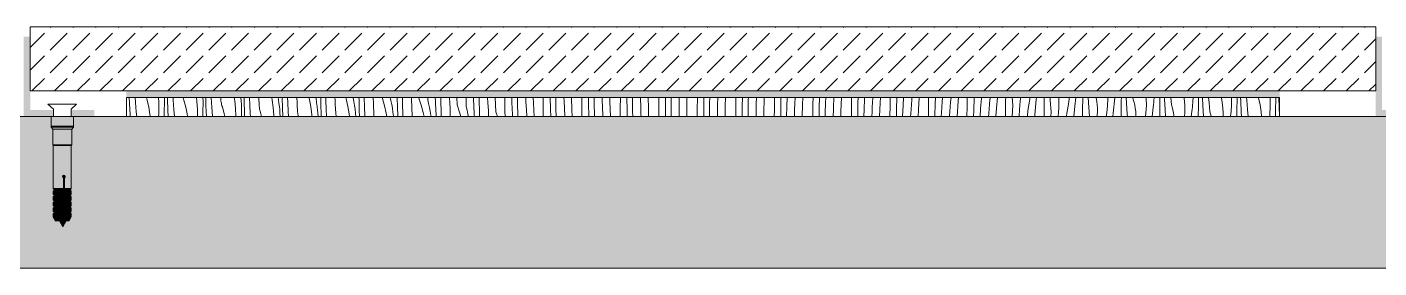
# Model space of a CAD drawing. Header units: millimetres. Extents: x -5804 to 56024, y 506 to 54141.
# Drawn here: x 19772 to 23991, y 4555 to 5309 of the extents above; entities that cross this region are included whole.
import ezdxf

# ---------------------------------------------------------------- set-up
doc = ezdxf.new("R2010")
doc.units = ezdxf.units.MM
for name, color, linetype, lineweight in [('02', 251, 'Continuous', 15), ('2D Drafting - General121', 255, 'Continuous', 0), ('2D Drafting - General2', 251, 'Continuous', 15), ('2D Drafting - General81', 251, 'Continuous', 20)]:
    doc.layers.add(name, color=color, linetype=linetype, lineweight=lineweight)

# ---------------------------------------------------------------- blocks, each defined once
blk = doc.blocks.new('*X68')
at = {"layer": '2D Drafting - General81', "linetype": 'Continuous'}
for p, q in [((-75130, -134870.5), (-75130.8, -134851.3)), ((-75128.2, -134905.3), (-75130, -134870.5)), ((-75111.4, -134867.8), (-75112.6, -134851.3)), ((-75109, -134896.3), (-75111.4, -134867.8)), ((-75074.4, -134860.3), (-75077, -134851.3)), ((-75069.8, -134882), (-75074.4, -134860.3)), ((-75039.1, -134851.3), (-75038.4, -134866.9)), ((-75038.4, -134866.9), (-75038.4, -134890.4)), ((-75021.5, -134891.8), (-75021, -134870.9)), ((-75021, -134870.9), (-75020.6, -134851.3)), ((-75011.3, -134856.8), (-75011.5, -134851.3)), ((-75009.9, -134891.6), (-75011.3, -134856.8)), ((-74993.4, -134860.5), (-74993.9, -134851.3)), ((-74991.3, -134889), (-74993.4, -134860.5)), ((-74962.5, -134852.5), (-74962.8, -134851.3)), ((-74961.5, -134856.4), (-74962.5, -134852.5)), ((-74960.4, -134860.1), (-74961.5, -134856.4)), ((-74954.4, -134881.5), (-74960.4, -134860.1)), ((-74920.6, -134851.3), (-74919.4, -134864.6)), ((-74919.4, -134864.6), (-74918.3, -134888.1)), ((-74900.7, -134855.1), (-74901, -134851.3)), ((-74901, -134892.1), (-74900.5, -134871.2)), ((-74900.5, -134860.5), (-74900.7, -134855.1)), ((-74900.5, -134865.8), (-74900.5, -134860.5)), ((-74900.5, -134871.2), (-74900.5, -134865.8)), ((-74891.3, -134877.9), (-74892.2, -134851.3)), ((-74875, -134853.2), (-74875.1, -134851.3)), ((-74873.3, -134881.7), (-74875, -134853.2)), ((-74845.4, -134854.2), (-74845.5, -134851.3)), ((-74845.1, -134858.2), (-74845.4, -134854.2)), ((-74844.6, -134862.1), (-74845.1, -134858.2)), ((-74844, -134866), (-74844.6, -134862.1)), ((-74843.3, -134869.9), (-74844, -134866)), ((-74842.4, -134873.7), (-74843.3, -134869.9)), ((-74803, -134851.3), (-74801.5, -134862.3)), ((-74801.5, -134862.3), (-74799.4, -134885.7)), ((-74782.7, -134854.8), (-74783.3, -134851.3)), ((-74782, -134860.2), (-74782.7, -134854.8)), ((-74781.4, -134865.5), (-74782, -134860.2)), ((-74781, -134870.9), (-74781.4, -134865.5)), ((-74780.7, -134876.2), (-74781, -134870.9)), ((-74772.4, -134864.2), (-74772.7, -134851.3)), ((-74771.2, -134899.1), (-74772.4, -134864.2)), ((-74754.9, -134874.3), (-74756, -134851.3)), ((-74726.4, -134858.2), (-74726.9, -134851.3)), ((-74725.5, -134871.4), (-74726.4, -134858.2)), ((-74725.3, -134875.4), (-74725.5, -134871.4)), ((-74686.2, -134851.3), (-74684.6, -134860.2)), ((-74684.6, -134860.2), (-74681.4, -134883.5)), ((-74665.7, -134851.3), (-74664.8, -134858.5)), ((-74664.8, -134858.5), (-74663.5, -134870.7)), ((-74662.7, -134876), (-74663.5, -134870.7)), ((-74652.3, -134885.4), (-74653.2, -134851.3)), ((-74636.2, -134866.9), (-74636.8, -134851.3)), ((-74634.8, -134895.5), (-74636.2, -134866.9)), ((-74607.9, -134852.7), (-74608, -134851.3)), ((-74607.2, -134866), (-74607.9, -134852.7)), ((-74606.4, -134879.3), (-74607.2, -134866)), ((-74570.3, -134851.3), (-74568.7, -134858.2)), ((-74568.7, -134858.2), (-74564.5, -134881.3)), ((-74548.6, -134851.3), (-74548, -134855.3)), ((-74548, -134855.3), (-74546.3, -134867.5)), ((-74546.3, -134867.5), (-74544.7, -134879.7)), ((-74533.1, -134871.7), (-74533.4, -134851.3)), ((-74532.2, -134906.6), (-74533.1, -134871.7)), ((-74517.2, -134859.6), (-74517.4, -134851.3)), ((-74516.1, -134888.1), (-74517.2, -134859.6)), ((-74488.5, -134860.6), (-74488.9, -134851.3)), ((-74487.9, -134873.9), (-74488.5, -134860.6)), ((-74455.3, -134851.3), (-74453.9, -134856.4)), ((-74453.9, -134856.4), (-74448.6, -134879.4)), ((-74432.2, -134851.3), (-74432, -134852.3)), ((-74432, -134852.3), (-74429.8, -134864.4)), ((-74429.8, -134864.4), (-74427.9, -134876.5)), ((-74413.9, -134853.2), (-74414, -134851.3)), ((-74413.6, -134857.9), (-74413.9, -134853.2)), ((-74413, -134892.8), (-74413.6, -134857.9)), ((-74397.8, -134852.2), (-74397.8, -134851.3)), ((-74397.1, -134880.7), (-74397.8, -134852.2)), ((-74369.4, -134855.2), (-74369.6, -134851.3)), ((-74369, -134868.5), (-74369.4, -134855.2)), ((-74368.4, -134881.8), (-74369, -134868.5)), ((-74341.2, -134851.3), (-74340, -134854.9)), ((-74340, -134854.9), (-74333.8, -134877.6)), ((-74316.3, -134851.3), (-74314.2, -134861.4)), ((-74314.2, -134861.4), (-74311.9, -134873.5)), ((-74311.9, -134873.5), (-74309.8, -134885.6)), ((-74294.7, -134855.7), (-74294.9, -134851.3)), ((-74294.5, -134860.4), (-74294.7, -134855.7)), ((-74294.3, -134865.1), (-74294.5, -134860.4)), ((-74294, -134869.7), (-74294.3, -134865.1)), ((-74293.8, -134874.4), (-74294, -134869.7)), ((-74277.7, -134873.3), (-74278, -134851.3)), ((-74277, -134901.9), (-74277.7, -134873.3)), ((-74249.7, -134863), (-74250, -134851.3)), ((-74249.4, -134876.3), (-74249.7, -134863)), ((-74227.2, -134853.7), (-74227.3, -134851.3)), ((-74227.2, -134853.7), (-74220, -134876.1)), ((-74199.4, -134858.6), (-74199.3, -134851.3)), ((-74199.4, -134858.6), (-74196.7, -134870.6)), ((-74196.7, -134870.6), (-74194.2, -134882.6)), ((-74175.2, -134862.9), (-74175.7, -134851.3)), ((-74175, -134867.6), (-74175.2, -134862.9)), ((-74174.8, -134872.2), (-74175, -134867.6)), ((-74174.6, -134876.9), (-74174.8, -134872.2)), ((-74158.5, -134854.8), (-74158.6, -134851.3)), ((-74158.2, -134860.4), (-74158.5, -134854.8)), ((-74158, -134865.9), (-74158.2, -134860.4)), ((-74157.6, -134894.5), (-74158, -134865.9)), ((-74129.9, -134870.9), (-74131.4, -134851.3)), ((-74129.7, -134884.2), (-74129.9, -134870.9)), ((-74107.1, -134874.9), (-74108.4, -134851.3)), ((-74079.3, -134879.8), (-74079.1, -134851.3)), ((-74055.2, -134884), (-74056.3, -134851.3)), ((-74039.2, -134853.8), (-74039.3, -134851.3)), ((-74039, -134859.4), (-74039.2, -134853.8)), ((-74038.8, -134864.9), (-74039, -134859.4)), ((-74038.6, -134870.4), (-74038.8, -134864.9)), ((-74038.4, -134876), (-74038.6, -134870.4)), ((-74011.7, -134868), (-74012.7, -134851.3)), ((-74009.9, -134892), (-74011.7, -134868)), ((-73987, -134896.1), (-73989.4, -134851.3)), ((-73959.2, -134901), (-73959, -134861.6)), ((-73959, -134861.6), (-73958.9, -134851.3)), ((-73936.5, -134867.1), (-73936.9, -134851.3)), ((-73935.1, -134905.2), (-73936.5, -134867.1)), ((-73919.5, -134863.9), (-73919.7, -134851.3)), ((-73919.3, -134869.4), (-73919.5, -134863.9)), ((-73919.1, -134875), (-73919.3, -134869.4)), ((-73893.1, -134865), (-73893.7, -134851.3)), ((-73891.6, -134889.1), (-73893.1, -134865)), ((-73869.5, -134869.5), (-73870.1, -134851.3)), ((-73867.3, -134911.3), (-73869.5, -134869.5)), ((-73838.9, -134882.8), (-73838.7, -134851.3)), ((-73816.4, -134888.3), (-73817.4, -134851.3)), ((-73800.1, -134852), (-73800.1, -134851.3)), ((-73799.4, -134885), (-73800.1, -134852)), ((-73774.1, -134862.1), (-73774.4, -134851.3)), ((-73773, -134886.2), (-73774.1, -134862.1)), ((-73749.5, -134890.7), (-73750.6, -134851.3)), ((-73718.8, -134904), (-73718.6, -134864.6)), ((-73718.6, -134864.6), (-73718.5, -134851.3)), ((-73697.3, -134871.3), (-73697.6, -134851.3)), ((-73696.3, -134909.4), (-73697.3, -134871.3)), ((-73680, -134873.2), (-73680.2, -134851.3)), ((-73679.3, -134906.2), (-73680, -134873.2)), ((-73654.7, -134859.1), (-73654.9, -134851.3)), ((-73654, -134883.2), (-73654.7, -134859.1)), ((-73630.8, -134864), (-73630.9, -134851.3)), ((-73629.4, -134911.3), (-73630.8, -134864)), ((-73598.5, -134885.8), (-73598.3, -134851.3)), ((-73577.8, -134854.3), (-73577.8, -134851.3)), ((-73577.3, -134892.5), (-73577.8, -134854.3)), ((-73560.2, -134861.3), (-73560.1, -134851.3)), ((-73559.9, -134894.3), (-73560.2, -134861.3)), ((-73535, -134856.1), (-73535, -134851.3)), ((-73534.7, -134880.3), (-73535, -134856.1)), ((-73510.7, -134885.2), (-73511, -134851.3)), ((-73478.4, -134907), (-73478.2, -134867.6)), ((-73478.2, -134867.6), (-73478, -134851.3)), ((-73457.8, -134875.5), (-73457.9, -134851.3)), ((-73440.1, -134882.5), (-73439.9, -134851.3)), ((-73415, -134853.1), (-73414.9, -134851.3)), ((-73415, -134877.3), (-73415, -134853.1)), ((-73391, -134858.6), (-73390.8, -134851.3)), ((-73390.7, -134906.4), (-73391, -134858.6)), ((-73358.1, -134888.8), (-73357.8, -134851.3)), ((-73337.9, -134858.5), (-73337.8, -134851.3)), ((-73337.7, -134896.6), (-73337.9, -134858.5)), ((-73320, -134903.6), (-73319.8, -134870.6)), ((-73319.8, -134870.6), (-73319.4, -134851.3)), ((-73294.9, -134874.3), (-73294.5, -134851.3)), ((-73270.9, -134879.7), (-73270.4, -134851.3)), ((-73238, -134910), (-73237.7, -134870.6)), ((-73237.7, -134870.6), (-73237.6, -134851.3)), ((-73217.8, -134879.7), (-73217.6, -134851.3)), ((-73199.8, -134891.8), (-73199.1, -134858.7)), ((-73199.1, -134858.7), (-73198.8, -134851.3)), ((-73174.8, -134895.5), (-73174.5, -134871.3)), ((-73174.5, -134871.3), (-73173.8, -134851.3)), ((-73150.8, -134900.9), (-73150, -134853.1)), ((-73150, -134853.1), (-73149.9, -134851.3)), ((-73117.7, -134891.8), (-73117.3, -134852.4)), ((-73117.3, -134852.4), (-73117.3, -134851.3)), ((-73097.7, -134900.8), (-73097.5, -134862.7)), ((-73097.5, -134862.7), (-73097.3, -134851.3)), ((-73079, -134879.9), (-73078.1, -134851.3)), ((-73054.4, -134892.5), (-73053.7, -134868.4)), ((-73053.7, -134868.4), (-73053, -134853.9)), ((-73053, -134853.9), (-73052.9, -134851.3)), ((-73029.9, -134874.3), (-73029, -134851.3)), ((-72997.6, -134911.3), (-72997.3, -134873.6)), ((-72997.3, -134873.6), (-72997.1, -134851.3)), ((-72977.4, -134883.8), (-72976.9, -134851.3)), ((-72959, -134901.1), (-72957.8, -134868)), ((-72957.8, -134868), (-72957.1, -134851.3)), ((-72933, -134875.1), (-72932.2, -134860.6)), ((-72932.2, -134860.6), (-72931.7, -134851.3)), ((-72909.9, -134895.4), (-72908.1, -134851.3)), ((-72877.2, -134894.8), (-72876.9, -134855.4)), ((-72876.9, -134855.4), (-72876.9, -134851.3)), ((-72857.4, -134905), (-72856.7, -134866.9)), ((-72856.7, -134866.9), (-72856.3, -134851.3)), ((-72837.8, -134889.2), (-72836.2, -134856.2)), ((-72836.2, -134856.2), (-72835.9, -134851.3)), ((-72812.2, -134881.7), (-72811.3, -134867.3)), ((-72811.3, -134867.3), (-72810.3, -134852.8)), ((-72810.3, -134852.8), (-72810.2, -134851.3)), ((-72789.6, -134911.3), (-72787.8, -134868.8)), ((-72787.8, -134868.8), (-72786.7, -134851.3)), ((-72756.8, -134876.6), (-72756.6, -134851.3)), ((-72736.7, -134888), (-72735.7, -134851.3)), ((-72716.1, -134877.4), (-72714.6, -134851.3)), ((-72690.2, -134874), (-72689.1, -134859.5)), ((-72689.1, -134859.5), (-72688.4, -134851.3)), ((-72667.8, -134890), (-72665.3, -134851.3)), ((-72636.8, -134897.8), (-72636.4, -134858.4)), ((-72636.4, -134858.4), (-72636.3, -134851.3)), ((-72616.6, -134909.2), (-72615.5, -134871.1)), ((-72615.5, -134871.1), (-72614.8, -134851.3)), ((-72596.1, -134898.5), (-72594.1, -134865.6)), ((-72594.1, -134865.6), (-72593, -134851.3)), ((-72569, -134880.7), (-72567.7, -134866.2)), ((-72567.7, -134866.2), (-72566.4, -134851.8)), ((-72566.4, -134851.8), (-72566.3, -134851.3)), ((-72547.7, -134911.2), (-72544.6, -134863.4)), ((-72544.6, -134863.4), (-72543.5, -134851.3)), ((-72516.3, -134879.6), (-72516.1, -134851.3)), ((-72495.5, -134892.2), (-72494, -134854.1)), ((-72494, -134854.1), (-72494.2, -134851.3)), ((-72474, -134886.7), (-72471.5, -134853.8)), ((-72471.5, -134853.8), (-72471.3, -134851.3)), ((-72447.7, -134887.4), (-72446.3, -134872.9)), ((-72446.3, -134872.9), (-72444.8, -134858.5)), ((-72444.8, -134858.5), (-72443.5, -134851.3)), ((-72424.6, -134884.6), (-72421.6, -134851.3)), ((-72396.3, -134900.8), (-72395.9, -134861.4)), ((-72395.9, -134861.4), (-72395.8, -134851.3)), ((-72374, -134875.3), (-72375.8, -134851.3)), ((-72351.5, -134875), (-72350.3, -134864.3)), ((-72350.3, -134864.3), (-72349.7, -134853.6)), ((-72349.7, -134853.6), (-72349.7, -134851.3)), ((-72324.7, -134879.7), (-72320.7, -134857.9)), ((-72320.7, -134857.9), (-72320, -134851.3)), ((-72304.5, -134905.8), (-72300.3, -134858.2)), ((-72300.3, -134858.2), (-72299.5, -134851.3)), ((-72275.9, -134882.6), (-72275.6, -134861.7)), ((-72275.6, -134861.7), (-72275.5, -134851.3)), ((-72256.5, -134861.6), (-72257.2, -134851.3)), ((-72253.9, -134896.4), (-72256.5, -134861.6)), ((-72230.3, -134853.3), (-72230.5, -134851.3)), ((-72229.7, -134864), (-72230.3, -134853.3)), ((-72229.6, -134874.8), (-72229.7, -134864)), ((-72200.7, -134879), (-72198.1, -134857)), ((-72198.1, -134857), (-72197.8, -134851.3)), ((-72180.2, -134879.3), (-72177.1, -134851.3)), ((-72155.6, -134882.9), (-72155.3, -134862)), ((-72155.3, -134862), (-72155.2, -134851.3)), ((-72136.4, -134882.8), (-72138.5, -134851.3)), ((-72113.3, -134853.3), (-72113.8, -134851.3)), ((-72111.5, -134863.8), (-72113.3, -134853.3)), ((-72110.2, -134874.5), (-72111.5, -134863.8)), ((-72078.1, -134878.2), (-72077, -134856)), ((-72077, -134856), (-72077, -134851.3)), ((-72060.1, -134900.5), (-72054.8, -134853)), ((-72054.8, -134853), (-72054.6, -134851.3)), ((-72035.3, -134883.2), (-72035, -134862.3)), ((-72035, -134862.3), (-72034.8, -134851.3)), ((-72018.7, -134869.1), (-72019.7, -134851.3)), ((-72016.4, -134904), (-72018.7, -134869.1)), ((-71998.8, -134853.7), (-71999, -134851.3)), ((-71995.7, -134864), (-71998.8, -134853.7)), ((-71993.3, -134874.4), (-71995.7, -134864)), ((-71957.2, -134855), (-71957.5, -134851.3)), ((-71956.9, -134877.2), (-71957.2, -134855)), ((-71934.7, -134874.1), (-71933.9, -134867.3)), ((-71933.9, -134867.3), (-71933.2, -134860.5)), ((-71933.2, -134860.5), (-71932.6, -134853.6)), ((-71932.6, -134853.6), (-71932.4, -134851.3)), ((-71914.9, -134883.4), (-71914.6, -134862.5)), ((-71914.6, -134862.5), (-71914.4, -134851.3)), ((-71900.6, -134855.5), (-71900.8, -134851.3)), ((-71898.6, -134890.3), (-71900.6, -134855.5)), ((-71878.7, -134874.9), (-71880.9, -134851.3)), ((-71838.9, -134854.1), (-71839.4, -134851.3)), ((-71837.2, -134876.2), (-71838.9, -134854.1)), ((-71812.5, -134874.8), (-71812, -134868)), ((-71812, -134868), (-71811.5, -134861.1)), ((-71811.5, -134861.1), (-71811.2, -134854.2)), ((-71811.2, -134854.2), (-71811.1, -134851.3)), ((-71794.6, -134883.7), (-71794.2, -134862.8)), ((-71794.2, -134862.8), (-71794, -134851.3)), ((-71780.6, -134876.6), (-71781.8, -134851.3)), ((-71761.3, -134867.6), (-71762.7, -134851.3)), ((-71758.6, -134896.1), (-71761.3, -134867.6)), ((-71722.1, -134853.3), (-71722.5, -134851.3)), ((-71718.9, -134875.2), (-71722.1, -134853.3)), ((-71691.1, -134875.4), (-71690.8, -134868.6)), ((-71690.8, -134868.6), (-71690.7, -134861.7)), ((-71690.7, -134851.3), (-71690.7, -134861.7)), ((-71674.1, -134884), (-71673.8, -134863.1)), ((-71673.8, -134863.1), (-71673.5, -134851.3)), ((-71662.2, -134862.9), (-71662.7, -134851.3)), ((-71660.5, -134897.8), (-71662.2, -134862.9)), ((-71643.6, -134860.3), (-71644.3, -134851.3)), ((-71641.3, -134888.8), (-71643.6, -134860.3)), ((-71606.7, -134852.8), (-71607.1, -134851.3)), ((-71602, -134874.5), (-71606.7, -134852.8)), ((-71571, -134851.3), (-71570.7, -134859.3)), ((-71570.7, -134859.3), (-71570.6, -134882.9)), ((-71553.7, -134884.3), (-71553.3, -134863.4)), ((-71553.3, -134863.4), (-71553, -134851.3)), ((-71542.1, -134884.1), (-71543.5, -134851.3)), ((-75127.9, -134911.3), (-75128.2, -134905.3)), ((-75107.6, -134911.3), (-75109, -134896.3)), ((-75066.6, -134904), (-75069.8, -134882)), ((-75066, -134911.3), (-75066.6, -134904)), ((-75039.2, -134911), (-75038.8, -134904.1)), ((-75039.2, -134911.3), (-75039.2, -134911)), ((-75038.8, -134904.1), (-75038.5, -134897.3)), ((-75038.5, -134897.3), (-75038.4, -134890.4)), ((-75021.8, -134911.3), (-75021.5, -134891.8)), ((-75008.9, -134911.3), (-75009.9, -134891.6)), ((-74989.5, -134911.3), (-74991.3, -134889)), ((-74949.7, -134903.2), (-74954.4, -134881.5)), ((-74948.5, -134911.3), (-74949.7, -134903.2)), ((-74918.3, -134888.1), (-74918.3, -134911.3)), ((-74901.3, -134911.3), (-74901, -134892.1)), ((-74889.9, -134911.3), (-74891.3, -134877.9)), ((-74871.3, -134910.2), (-74873.3, -134881.7)), ((-74871.2, -134911.3), (-74871.3, -134910.2)), ((-74841.5, -134877.5), (-74842.4, -134873.7)), ((-74840.3, -134881.3), (-74841.5, -134877.5)), ((-74834.3, -134902.7), (-74840.3, -134881.3)), ((-74832.4, -134911.3), (-74834.3, -134902.7)), ((-74799.4, -134885.7), (-74798.3, -134909.2)), ((-74798.3, -134909.2), (-74798.3, -134911.3)), ((-74780.9, -134911.3), (-74780.5, -134892.4)), ((-74780.5, -134881.6), (-74780.7, -134876.2)), ((-74780.4, -134887), (-74780.5, -134881.6)), ((-74780.5, -134892.4), (-74780.4, -134887)), ((-74770.7, -134911.3), (-74771.2, -134899.1)), ((-74753.2, -134902.9), (-74754.9, -134874.3)), ((-74752.6, -134911.3), (-74753.2, -134902.9)), ((-74725, -134879.3), (-74725.3, -134875.4)), ((-74724.6, -134883.2), (-74725, -134879.3)), ((-74724, -134887.2), (-74724.6, -134883.2)), ((-74723.2, -134891), (-74724, -134887.2)), ((-74722.4, -134894.9), (-74723.2, -134891)), ((-74721.4, -134898.7), (-74722.4, -134894.9)), ((-74720.3, -134902.5), (-74721.4, -134898.7)), ((-74717.8, -134911.3), (-74720.3, -134902.5)), ((-74681.4, -134883.5), (-74679.3, -134906.9)), ((-74679.3, -134906.9), (-74679.1, -134911.3)), ((-74662, -134881.3), (-74662.7, -134876)), ((-74661.4, -134886.7), (-74662, -134881.3)), ((-74660.9, -134892), (-74661.4, -134886.7)), ((-74660.6, -134897.4), (-74660.9, -134892)), ((-74660.4, -134902.8), (-74660.6, -134897.4)), ((-74660.3, -134908.2), (-74660.4, -134902.8)), ((-74660.4, -134911.3), (-74660.3, -134908.2)), ((-74651.4, -134911.3), (-74652.3, -134885.4)), ((-74633.9, -134911.3), (-74634.8, -134895.5)), ((-74605.4, -134892.6), (-74606.4, -134879.3)), ((-74605.3, -134896.6), (-74605.4, -134892.6)), ((-74604.9, -134900.5), (-74605.3, -134896.6)), ((-74604.5, -134904.4), (-74604.9, -134900.5)), ((-74603.9, -134908.3), (-74604.5, -134904.4)), ((-74603.3, -134911.3), (-74603.9, -134908.3)), ((-74564.5, -134881.3), (-74561.4, -134904.6)), ((-74561.4, -134904.6), (-74560.7, -134911.3)), ((-74544.7, -134879.7), (-74543.4, -134891.9)), ((-74542.6, -134897.2), (-74543.4, -134891.9)), ((-74541.9, -134902.5), (-74542.6, -134897.2)), ((-74541.3, -134907.9), (-74541.9, -134902.5)), ((-74541, -134911.3), (-74541.3, -134907.9)), ((-74532.1, -134911.3), (-74532.2, -134906.6)), ((-74515, -134911.3), (-74516.1, -134888.1)), ((-74487.1, -134887.2), (-74487.9, -134873.9)), ((-74486.3, -134900.5), (-74487.1, -134887.2)), ((-74485.5, -134911.3), (-74486.3, -134900.5)), ((-74448.6, -134879.4), (-74444.5, -134902.5)), ((-74444.5, -134902.5), (-74443.3, -134911.3)), ((-74427.9, -134876.5), (-74426.2, -134888.7)), ((-74426.2, -134888.7), (-74424.7, -134900.8)), ((-74424.7, -134900.8), (-74423.5, -134911.3)), ((-74412.6, -134911.3), (-74413, -134892.8)), ((-74396.1, -134909.3), (-74397.1, -134880.7)), ((-74396, -134911.3), (-74396.1, -134909.3)), ((-74367.8, -134895.1), (-74368.4, -134881.8)), ((-74367.1, -134908.4), (-74367.8, -134895.1)), ((-74366.9, -134911.3), (-74367.1, -134908.4)), ((-74333.8, -134877.6), (-74328.6, -134900.5)), ((-74328.6, -134900.5), (-74326.6, -134911.3)), ((-74309.8, -134885.6), (-74307.9, -134897.7)), ((-74307.9, -134897.7), (-74306.1, -134909.8)), ((-74306.1, -134909.8), (-74305.9, -134911.3)), ((-74293.6, -134879.1), (-74293.8, -134874.4)), ((-74293, -134911.3), (-74293.6, -134879.1)), ((-74276.7, -134911.3), (-74277, -134901.9)), ((-74248.9, -134889.6), (-74249.4, -134876.3)), ((-74248.4, -134902.9), (-74248.9, -134889.6)), ((-74248, -134911.3), (-74248.4, -134902.9)), ((-74220, -134876.1), (-74213.7, -134898.8)), ((-74213.7, -134898.8), (-74210.9, -134911.3)), ((-74194.2, -134882.6), (-74191.8, -134894.6)), ((-74191.8, -134894.6), (-74189.7, -134906.7)), ((-74189.7, -134906.7), (-74189, -134911.3)), ((-74174.4, -134881.6), (-74174.6, -134876.9)), ((-74174.2, -134886.2), (-74174.4, -134881.6)), ((-74174, -134890.9), (-74174.2, -134886.2)), ((-74173.7, -134895.6), (-74174, -134890.9)), ((-74173.5, -134900.3), (-74173.7, -134895.6)), ((-74173.3, -134911.3), (-74173.5, -134900.3)), ((-74157.2, -134911.3), (-74157.6, -134894.5)), ((-74129.3, -134897.5), (-74129.7, -134884.2)), ((-74128.9, -134910.8), (-74129.3, -134897.5)), ((-74128.8, -134911.3), (-74128.9, -134910.8)), ((-74107.1, -134874.9), (-74099.9, -134897.3)), ((-74099.9, -134897.3), (-74096, -134911.3)), ((-74079.3, -134879.8), (-74076.6, -134891.8)), ((-74076.6, -134891.8), (-74074.1, -134903.8)), ((-74074.1, -134903.8), (-74072.6, -134911.3)), ((-74055, -134888.7), (-74055.2, -134884)), ((-74054.8, -134893.4), (-74055, -134888.7)), ((-74054.6, -134898.1), (-74054.8, -134893.4)), ((-74054.3, -134902.7), (-74054.6, -134898.1)), ((-74054.1, -134907.4), (-74054.3, -134902.7)), ((-74053.9, -134911.3), (-74054.1, -134907.4)), ((-74038.2, -134881.5), (-74038.4, -134876)), ((-74037.9, -134887.1), (-74038.2, -134881.5)), ((-74037.6, -134911.3), (-74037.9, -134887.1)), ((-74009.6, -134905.4), (-74009.9, -134892)), ((-74009.4, -134911.3), (-74009.6, -134905.4)), ((-73987, -134896.1), (-73982.1, -134911.3)), ((-73959.2, -134901), (-73956.9, -134911.3)), ((-73934.9, -134909.9), (-73935.1, -134905.2)), ((-73934.8, -134911.3), (-73934.9, -134909.9)), ((-73919, -134880.5), (-73919.1, -134875)), ((-73918.8, -134886.1), (-73919, -134880.5)), ((-73918.5, -134891.6), (-73918.8, -134886.1)), ((-73918.3, -134897.2), (-73918.5, -134891.6)), ((-73918.1, -134902.7), (-73918.3, -134897.2)), ((-73917.8, -134908.3), (-73918.1, -134902.7)), ((-73917.8, -134911.3), (-73917.8, -134908.3)), ((-73889.9, -134911.3), (-73891.6, -134889.1)), ((-73839.1, -134911.3), (-73838.9, -134882.8)), ((-73815.6, -134911.3), (-73816.4, -134888.3)), ((-73799.2, -134890.6), (-73799.4, -134885)), ((-73799.1, -134896.1), (-73799.2, -134890.6)), ((-73798.9, -134901.7), (-73799.1, -134896.1)), ((-73798.7, -134907.2), (-73798.9, -134901.7)), ((-73798.5, -134911.3), (-73798.7, -134907.2)), ((-73771.5, -134910.3), (-73773, -134886.2)), ((-73771.5, -134911.3), (-73771.5, -134910.3)), ((-73748.4, -134911.3), (-73749.5, -134890.7)), ((-73718.9, -134911.3), (-73718.8, -134904)), ((-73696.3, -134911.3), (-73696.3, -134909.4)), ((-73679.2, -134911.3), (-73679.3, -134906.2)), ((-73652.9, -134907.4), (-73654, -134883.2)), ((-73652.7, -134911.3), (-73652.9, -134907.4)), ((-73598.7, -134911.3), (-73598.5, -134885.8)), ((-73576.8, -134911.3), (-73577.3, -134892.5)), ((-73559.6, -134911.3), (-73559.9, -134894.3)), ((-73533.9, -134904.4), (-73534.7, -134880.3)), ((-73533.6, -134911.3), (-73533.9, -134904.4)), ((-73510, -134911.3), (-73510.7, -134885.2)), ((-73478.5, -134911.3), (-73478.4, -134907)), ((-73457.2, -134911.3), (-73457.8, -134875.5)), ((-73439.9, -134911.3), (-73440.1, -134882.5)), ((-73414.6, -134901.4), (-73415, -134877.3)), ((-73414.3, -134911.3), (-73414.6, -134901.4)), ((-73390.5, -134911.3), (-73390.7, -134906.4)), ((-73358.3, -134911.3), (-73358.1, -134888.8)), ((-73337.5, -134911.3), (-73337.7, -134896.6)), ((-73320, -134911.3), (-73320, -134903.6)), ((-73294.9, -134898.5), (-73294.9, -134874.3)), ((-73294.7, -134911.3), (-73294.9, -134898.5)), ((-73270.7, -134911.3), (-73270.9, -134879.7)), ((-73238, -134911.3), (-73238, -134910)), ((-73217.7, -134911.3), (-73217.8, -134879.7)), ((-73199.9, -134911.3), (-73199.8, -134891.8)), ((-73174.8, -134911.3), (-73174.8, -134895.5)), ((-73150.8, -134911.3), (-73150.8, -134900.9)), ((-73117.8, -134911.3), (-73117.7, -134891.8)), ((-73097.7, -134911.3), (-73097.7, -134900.8)), ((-73079.7, -134911.3), (-73079, -134879.9)), ((-73054.7, -134911.3), (-73054.4, -134892.5)), ((-73030.6, -134911.3), (-73029.9, -134874.3)), ((-72977.6, -134911.3), (-72977.4, -134883.8)), ((-72959.2, -134911.3), (-72959, -134901.1)), ((-72934.2, -134911.3), (-72933.6, -134889.6)), ((-72933.6, -134889.6), (-72933, -134875.1)), ((-72910.1, -134911.3), (-72909.9, -134895.4)), ((-72877.3, -134911.3), (-72877.2, -134894.8)), ((-72857.4, -134911.3), (-72857.4, -134905)), ((-72838.5, -134911.3), (-72837.8, -134889.2)), ((-72813.5, -134910.7), (-72812.9, -134896.2)), ((-72813.5, -134911.3), (-72813.5, -134910.7)), ((-72812.9, -134896.2), (-72812.2, -134881.7)), ((-72757.1, -134911.3), (-72756.8, -134876.6)), ((-72737, -134911.3), (-72736.7, -134888)), ((-72717.7, -134910.4), (-72716.1, -134877.4)), ((-72717.7, -134911.3), (-72717.7, -134910.4)), ((-72692.5, -134911.3), (-72692.1, -134902.9)), ((-72692.1, -134902.9), (-72691.2, -134888.4)), ((-72691.2, -134888.4), (-72690.2, -134874)), ((-72668.6, -134911.3), (-72667.8, -134890)), ((-72636.9, -134911.3), (-72636.8, -134897.8)), ((-72616.6, -134911.3), (-72616.6, -134909.2)), ((-72596.7, -134911.3), (-72596.1, -134898.5)), ((-72571.3, -134911.3), (-72571.2, -134909.6)), ((-72571.2, -134909.6), (-72570.2, -134895.1)), ((-72570.2, -134895.1), (-72569, -134880.7)), ((-72547.7, -134911.3), (-72547.7, -134911.2)), ((-72516.6, -134911.3), (-72516.3, -134879.6)), ((-72496, -134911.3), (-72495.5, -134892.2)), ((-72475.5, -134911.3), (-72474, -134886.7)), ((-72449.7, -134911.3), (-72448.9, -134901.8)), ((-72448.9, -134901.8), (-72447.7, -134887.4)), ((-72426.3, -134911.3), (-72424.6, -134884.6)), ((-72396.4, -134911.3), (-72396.3, -134900.8)), ((-72375.3, -134911.3), (-72374, -134875.3)), ((-72354.1, -134911.3), (-72353.9, -134907.9)), ((-72353.9, -134907.9), (-72351.5, -134875)), ((-72327.9, -134911.3), (-72327.6, -134908.5)), ((-72327.6, -134908.5), (-72326.2, -134894.1)), ((-72326.2, -134894.1), (-72324.7, -134879.7)), ((-72304.8, -134911.3), (-72304.5, -134905.8)), ((-72276.1, -134911.3), (-72275.9, -134882.6)), ((-72254.5, -134911.3), (-72253.9, -134896.4)), ((-72232.5, -134911.3), (-72231.4, -134896.1)), ((-72231.4, -134896.1), (-72230.2, -134885.5)), ((-72230.2, -134885.5), (-72229.6, -134874.8)), ((-72205.7, -134911.3), (-72204.6, -134900.8)), ((-72204.6, -134900.8), (-72200.7, -134879)), ((-72183, -134911.3), (-72180.2, -134879.3)), ((-72155.9, -134911.3), (-72155.8, -134903.8)), ((-72155.8, -134903.8), (-72155.6, -134882.9)), ((-72134.3, -134911.3), (-72136.4, -134882.8)), ((-72110.7, -134911.3), (-72110.1, -134906.6)), ((-72109.6, -134885.2), (-72110.2, -134874.5)), ((-72110.1, -134906.6), (-72109.6, -134895.9)), ((-72109.6, -134895.9), (-72109.6, -134885.2)), ((-72082.6, -134911.3), (-72080.6, -134900.2)), ((-72080.6, -134900.2), (-72078.1, -134878.2)), ((-72061.1, -134911.3), (-72060.1, -134900.5)), ((-72035.6, -134911.3), (-72035.5, -134904.1)), ((-72035.5, -134904.1), (-72035.3, -134883.2)), ((-72015.8, -134911.3), (-72016.4, -134904)), ((-71991.4, -134885), (-71993.3, -134874.4)), ((-71990.2, -134895.7), (-71991.4, -134885)), ((-71989.5, -134906.4), (-71990.2, -134895.7)), ((-71989.5, -134911.3), (-71989.5, -134906.4)), ((-71959.4, -134911.3), (-71958, -134899.3)), ((-71958, -134899.3), (-71956.9, -134877.2)), ((-71938.9, -134911.3), (-71934.7, -134874.1)), ((-71915.3, -134911.3), (-71915.2, -134904.3)), ((-71915.2, -134904.3), (-71914.9, -134883.4)), ((-71897.2, -134911.3), (-71898.6, -134890.3)), ((-71875.7, -134885.2), (-71878.7, -134874.9)), ((-71873.2, -134895.6), (-71875.7, -134885.2)), ((-71871.4, -134906.2), (-71873.2, -134895.6)), ((-71870.8, -134911.3), (-71871.4, -134906.2)), ((-71837.5, -134911.3), (-71836.8, -134898.4)), ((-71836.8, -134898.4), (-71837.2, -134876.2)), ((-71816.5, -134911.3), (-71814.7, -134895.3)), ((-71814.7, -134895.3), (-71813.9, -134888.5)), ((-71813.9, -134888.5), (-71813.2, -134881.7)), ((-71813.2, -134881.7), (-71812.5, -134874.8)), ((-71794.9, -134904.6), (-71794.6, -134883.7)), ((-71794.9, -134911.3), (-71794.9, -134904.6)), ((-71778.5, -134911.3), (-71780.6, -134876.6)), ((-71755.6, -134906.3), (-71758.6, -134896.1)), ((-71754.4, -134911.3), (-71755.6, -134906.3)), ((-71717.1, -134897.3), (-71718.9, -134875.2)), ((-71716.9, -134911.3), (-71717.1, -134897.3)), ((-71694, -134911.3), (-71693.8, -134909.7)), ((-71693.8, -134909.7), (-71693.1, -134902.8)), ((-71693.1, -134902.8), (-71692.5, -134896)), ((-71692.5, -134896), (-71691.9, -134889.1)), ((-71691.9, -134889.1), (-71691.5, -134882.3)), ((-71691.5, -134882.3), (-71691.1, -134875.4)), ((-71674.6, -134911.3), (-71674.5, -134904.9)), ((-71674.5, -134904.9), (-71674.1, -134884)), ((-71659.7, -134911.3), (-71660.5, -134897.8)), ((-71639.1, -134911.3), (-71641.3, -134888.8)), ((-71598.8, -134896.4), (-71602, -134874.5)), ((-71597.6, -134911.3), (-71598.8, -134896.4)), ((-71571.9, -134910.3), (-71571.4, -134903.5)), ((-71571.9, -134911.3), (-71571.9, -134910.3)), ((-71571.4, -134903.5), (-71571.1, -134896.6)), ((-71571.1, -134896.6), (-71570.8, -134889.7)), ((-71570.8, -134889.7), (-71570.6, -134882.9)), ((-71554.2, -134911.3), (-71554.1, -134905.2)), ((-71554.1, -134905.2), (-71553.7, -134884.3)), ((-71541, -134907.4), (-71542.1, -134884.1))]:
    blk.add_line(p, q, dxfattribs=at)
blk = doc.blocks.new('Wype_nienie_120')
at = {"layer": '2D Drafting - General2', "linetype": 'Continuous'}
for p, q in [((-71541, -134851.3), (-75139.7, -134851.3)), ((-75139.7, -134851.3), (-75139.7, -134911.3)), ((-71541, -134911.3), (-71541, -134851.3)), ((-75139.7, -134911.3), (-71541, -134911.3))]:
    blk.add_line(p, q, dxfattribs=at)
at = {"layer": '2D Drafting - General81', "linetype": 'Continuous'}
blk.add_blockref('*X68', (0, 0), dxfattribs=at)

msp = doc.modelspace()

# ---------------------------------------------------------------- hatches: boundary and pattern name
at = {"layer": '02', "linetype": 'Continuous'}
for points in [[(19782.27, 5279.02), (19762.27, 5279.02), (19762.27, 5029.02), (19854.57, 5029.02), (19854.57, 5049.02), (19782.27, 5049.02)], [(24001.03, 5279.02), (23981.03, 5279.02), (23981.03, 5029.02), (24073.32, 5029.02), (24073.32, 5049.02), (24001.03, 5049.02)], [(19909.98, 5049.02), (19909.98, 5029.02), (19982.27, 5029.02), (19982.27, 5049.02)]]:
    msp.add_hatch(color=256, dxfattribs=at).paths.add_polyline_path(points, flags=0)
at = {"layer": '2D Drafting - General121', "linetype": 'Continuous'}
for points in [[(19847.44, 5029.02), (19884.12, 5029.02), (19917.11, 5029.02), (19917.11, 4999.02), (19881.19, 4999.02), (19847.44, 4999.02)], [(19847.44, 4999.02), (19847.44, 5029.02), (19884.12, 5029.02), (19917.11, 5029.02), (19917.11, 4999.02), (19880.24, 4999.02)], [(19847.54, 4999.02), (19880.24, 4999.02), (19904.59, 4999.02), (19917.11, 4999.02), (19917.11, 4995.5), (19847.54, 4995.5)], [(19847.54, 4995.5), (19917.11, 4995.5), (19917.11, 4995.33), (19911.7, 4989.91), (19852.95, 4989.91), (19847.54, 4995.33)], [(19852.85, 4989.91), (19911.7, 4989.91), (19911.7, 4940.17), (19852.85, 4940.17)], [(19852.85, 4940.17), (19911.7, 4940.17), (19910.45, 4938.93), (19854.1, 4938.93)], [(19857.06, 4797.07), (19857.06, 4800.76), (19854.1, 4804.51), (19885.84, 4804.51), (19891.58, 4797.07)], [(19854.1, 4797.07), (19891.58, 4797.07), (19891.58, 4786.71), (19854.1, 4786.71)], [(19857.06, 4779.27), (19857.06, 4782.97), (19854.1, 4786.71), (19891.58, 4786.71), (19885.84, 4779.27)], [(19854.1, 4779.27), (19885.84, 4779.27), (19885.84, 4768.91), (19854.1, 4768.91)], [(19857.06, 4761.47), (19857.06, 4765.17), (19854.1, 4768.91), (19885.84, 4768.91), (19891.58, 4761.47)], [(19888.79, 4804.51), (19894.54, 4797.07), (19891.58, 4797.07), (19885.84, 4804.51)], [(19885.84, 4779.27), (19891.58, 4786.71), (19894.54, 4786.71), (19888.79, 4779.27)], [(19888.79, 4779.27), (19888.79, 4768.91), (19885.84, 4768.91), (19885.84, 4779.27)], [(19891.58, 4761.47), (19885.84, 4768.91), (19888.79, 4768.91), (19894.54, 4761.47)], [(19907.49, 4797.07), (19894.54, 4797.07), (19888.79, 4804.51), (19910.45, 4804.51), (19907.49, 4800.76)], [(19907.49, 4779.27), (19888.79, 4779.27), (19894.54, 4786.71), (19910.45, 4786.71), (19907.49, 4782.97)], [(19910.45, 4768.91), (19888.79, 4768.91), (19888.79, 4779.27), (19910.45, 4779.27)], [(19888.79, 4768.91), (19910.45, 4768.91), (19907.49, 4765.17), (19907.49, 4761.47), (19894.54, 4761.47)], [(19894.54, 4797.07), (19894.54, 4786.71), (19891.58, 4786.71), (19891.58, 4797.07)], [(19910.45, 4786.71), (19894.54, 4786.71), (19894.54, 4797.07), (19910.45, 4797.07)], [(19854.1, 4751.12), (19854.1, 4761.47), (19891.58, 4761.47), (19891.58, 4751.12)], [(19857.06, 4743.68), (19857.06, 4747.37), (19854.1, 4751.12), (19891.58, 4751.12), (19885.84, 4743.68)], [(19854.1, 4733.32), (19854.1, 4743.68), (19885.84, 4743.68), (19885.84, 4733.32)], [(19857.06, 4725.88), (19857.06, 4729.58), (19854.1, 4733.32), (19885.84, 4733.32), (19891.58, 4725.88)], [(19854.1, 4725.88), (19891.58, 4725.88), (19891.58, 4715.52), (19854.1, 4715.52)], [(19885.84, 4743.68), (19891.58, 4751.12), (19894.54, 4751.12), (19888.79, 4743.68)], [(19888.79, 4743.68), (19888.79, 4733.32), (19885.84, 4733.32), (19885.84, 4743.68)], [(19888.79, 4733.32), (19894.54, 4725.88), (19891.58, 4725.88), (19885.84, 4733.32)], [(19907.49, 4743.68), (19888.79, 4743.68), (19894.54, 4751.12), (19910.45, 4751.12), (19907.49, 4747.37)], [(19910.45, 4733.32), (19888.79, 4733.32), (19888.79, 4743.68), (19910.45, 4743.68)], [(19907.49, 4725.88), (19894.54, 4725.88), (19888.79, 4733.32), (19910.45, 4733.32), (19907.49, 4729.58)], [(19891.58, 4751.12), (19891.58, 4761.47), (19894.54, 4761.47), (19894.54, 4751.12)], [(19894.54, 4725.88), (19894.54, 4715.52), (19891.58, 4715.52), (19891.58, 4725.88)], [(19910.45, 4751.12), (19894.54, 4751.12), (19894.54, 4761.47), (19910.45, 4761.47)], [(19894.54, 4725.88), (19910.45, 4725.88), (19910.45, 4715.52), (19894.54, 4715.52)], [(19861.24, 4703.14), (19854.1, 4715.52), (19891.58, 4715.52), (19884.43, 4703.14)], [(19884.02, 4684.42), (19873.21, 4703.14), (19894.83, 4703.14)], [(19884.43, 4703.14), (19891.58, 4715.52), (19894.54, 4715.52), (19887.39, 4703.14)], [(19887.39, 4703.14), (19894.54, 4715.52), (19910.45, 4715.52), (19903.3, 4703.14)]]:
    msp.add_hatch(color=256, dxfattribs=at).paths.add_polyline_path(points)
h = msp.add_hatch(color=256, dxfattribs=at)
edge = h.paths.add_edge_path()
edge.add_line((19854.1, 4938.93), (19910.45, 4938.93))
edge.add_line((19910.45, 4938.93), (19910.45, 4804.51))
edge.add_line((19910.45, 4804.51), (19888.79, 4804.51))
edge.add_line((19888.79, 4804.51), (19888.79, 4837.82))
edge.add_arc((19887.32, 4841.73), 4.18, 290.70161, 609.29839)
edge.add_line((19885.84, 4837.82), (19885.84, 4804.51))
edge.add_line((19885.84, 4804.51), (19854.1, 4804.51))
edge.add_line((19854.1, 4804.51), (19854.1, 4938.93))
h = msp.add_hatch(color=256, dxfattribs=at)
edge = h.paths.add_edge_path()
edge.add_line((19885.84, 4804.51), (19885.84, 4837.82))
edge.add_arc((19887.32, 4841.73), 4.18, -69.29839, 249.29839, ccw=False)
edge.add_line((19888.79, 4837.82), (19888.79, 4804.51))
edge.add_line((19888.79, 4804.51), (19885.84, 4804.51))
at = {"layer": '2D Drafting - General81', "linetype": 'Continuous'}
h = msp.add_hatch(dxfattribs=at)
h.set_pattern_fill('BETON', color=256, style=0, pattern_type=2)
h.set_pattern_definition([(45, (95222.02, 139940.33), (-70.71068, 70.71068), [75, -25]), (45, (95222.02, 140011.04), (-70.71068, 70.71068), [75, -25])])
h.paths.add_polyline_path([(23981.03, 5309.02), (19782.27, 5309.02), (19782.27, 5109.02), (23981.03, 5109.02)])
msp.add_hatch(color=256, dxfattribs=at).paths.add_polyline_path([(20082.27, 5089.02), (23681.03, 5089.02), (23681.03, 5109.02), (20082.27, 5109.02)], flags=0)
h = msp.add_hatch(dxfattribs=at)
h.set_pattern_fill('SOLID___DASHED', color=256, style=0, pattern_type=2)
h.set_pattern_definition([(45, (95222.02, 139940.33), (-70.71068, 70.71068), []), (45, (95186.66, 139975.69), (-70.71068, 70.71068), [75, -25])])
h.paths.add_polyline_path([(48488.23, 4555.45), (48488.23, 5029.02), (3122.03, 5029.02), (3122.03, 4555.45)])

# ---------------------------------------------------------------- linework, layer by layer
at = {"layer": '2D Drafting - General2', "linetype": 'Continuous'}
for p, q in [((19837.54, 5067.67), (19882.27, 5067.67)), ((19854.57, 5051.64), (19837.54, 5067.67)), ((19927.01, 5067.67), (19882.27, 5067.67)), ((19909.98, 5051.64), (19927.01, 5067.67)), ((19854.57, 5029.02), (19854.57, 5051.64)), ((19909.98, 5029.02), (19909.98, 5051.64))]:
    msp.add_line(p, q, dxfattribs=at)
at = {"layer": '2D Drafting - General2', "linetype": 'Continuous', "flags": 128}
for points in [[(23981.03, 5309.02), (19782.27, 5309.02), (19782.27, 5109.02), (23981.03, 5109.02)], [(48488.23, 5029.02), (3122.03, 5029.02), (3122.03, 4555.45), (48488.23, 4555.45)], [(19847.44, 5029.02), (19884.12, 5029.02), (19917.11, 5029.02), (19917.11, 4999.02), (19881.19, 4999.02), (19847.44, 4999.02)], [(19847.44, 4999.02), (19847.44, 5029.02), (19884.12, 5029.02), (19917.11, 5029.02), (19917.11, 4999.02), (19880.24, 4999.02)], [(19847.54, 4999.02), (19880.24, 4999.02), (19904.59, 4999.02), (19917.11, 4999.02), (19917.11, 4995.5), (19847.54, 4995.5)], [(19847.54, 4995.5), (19917.11, 4995.5), (19917.11, 4995.33), (19911.7, 4989.91), (19852.95, 4989.91), (19847.54, 4995.33)], [(19852.85, 4989.91), (19911.7, 4989.91), (19911.7, 4940.17), (19852.85, 4940.17)], [(19852.85, 4940.17), (19911.7, 4940.17), (19910.45, 4938.93), (19854.1, 4938.93)], [(19857.06, 4797.07), (19857.06, 4800.76), (19854.1, 4804.51), (19885.84, 4804.51), (19891.58, 4797.07)], [(19854.1, 4797.07), (19891.58, 4797.07), (19891.58, 4786.71), (19854.1, 4786.71)], [(19857.06, 4779.27), (19857.06, 4782.97), (19854.1, 4786.71), (19891.58, 4786.71), (19885.84, 4779.27)], [(19854.1, 4779.27), (19885.84, 4779.27), (19885.84, 4768.91), (19854.1, 4768.91)], [(19857.06, 4761.47), (19857.06, 4765.17), (19854.1, 4768.91), (19885.84, 4768.91), (19891.58, 4761.47)], [(19888.79, 4804.51), (19894.54, 4797.07), (19891.58, 4797.07), (19885.84, 4804.51)], [(19885.84, 4779.27), (19891.58, 4786.71), (19894.54, 4786.71), (19888.79, 4779.27)], [(19888.79, 4779.27), (19888.79, 4768.91), (19885.84, 4768.91), (19885.84, 4779.27)], [(19891.58, 4761.47), (19885.84, 4768.91), (19888.79, 4768.91), (19894.54, 4761.47)], [(19907.49, 4797.07), (19894.54, 4797.07), (19888.79, 4804.51), (19910.45, 4804.51), (19907.49, 4800.76)], [(19907.49, 4779.27), (19888.79, 4779.27), (19894.54, 4786.71), (19910.45, 4786.71), (19907.49, 4782.97)], [(19910.45, 4768.91), (19888.79, 4768.91), (19888.79, 4779.27), (19910.45, 4779.27)], [(19888.79, 4768.91), (19910.45, 4768.91), (19907.49, 4765.17), (19907.49, 4761.47), (19894.54, 4761.47)], [(19894.54, 4797.07), (19894.54, 4786.71), (19891.58, 4786.71), (19891.58, 4797.07)], [(19910.45, 4786.71), (19894.54, 4786.71), (19894.54, 4797.07), (19910.45, 4797.07)], [(19854.1, 4751.12), (19854.1, 4761.47), (19891.58, 4761.47), (19891.58, 4751.12)], [(19857.06, 4743.68), (19857.06, 4747.37), (19854.1, 4751.12), (19891.58, 4751.12), (19885.84, 4743.68)], [(19854.1, 4733.32), (19854.1, 4743.68), (19885.84, 4743.68), (19885.84, 4733.32)], [(19857.06, 4725.88), (19857.06, 4729.58), (19854.1, 4733.32), (19885.84, 4733.32), (19891.58, 4725.88)], [(19854.1, 4725.88), (19891.58, 4725.88), (19891.58, 4715.52), (19854.1, 4715.52)], [(19885.84, 4743.68), (19891.58, 4751.12), (19894.54, 4751.12), (19888.79, 4743.68)], [(19888.79, 4743.68), (19888.79, 4733.32), (19885.84, 4733.32), (19885.84, 4743.68)], [(19888.79, 4733.32), (19894.54, 4725.88), (19891.58, 4725.88), (19885.84, 4733.32)], [(19907.49, 4743.68), (19888.79, 4743.68), (19894.54, 4751.12), (19910.45, 4751.12), (19907.49, 4747.37)], [(19910.45, 4733.32), (19888.79, 4733.32), (19888.79, 4743.68), (19910.45, 4743.68)], [(19907.49, 4725.88), (19894.54, 4725.88), (19888.79, 4733.32), (19910.45, 4733.32), (19907.49, 4729.58)], [(19891.58, 4751.12), (19891.58, 4761.47), (19894.54, 4761.47), (19894.54, 4751.12)], [(19894.54, 4725.88), (19894.54, 4715.52), (19891.58, 4715.52), (19891.58, 4725.88)], [(19910.45, 4751.12), (19894.54, 4751.12), (19894.54, 4761.47), (19910.45, 4761.47)], [(19894.54, 4725.88), (19910.45, 4725.88), (19910.45, 4715.52), (19894.54, 4715.52)], [(19861.24, 4703.14), (19854.1, 4715.52), (19891.58, 4715.52), (19884.43, 4703.14)], [(19884.02, 4684.42), (19873.21, 4703.14), (19894.83, 4703.14)], [(19884.43, 4703.14), (19891.58, 4715.52), (19894.54, 4715.52), (19887.39, 4703.14)], [(19887.39, 4703.14), (19894.54, 4715.52), (19910.45, 4715.52), (19903.3, 4703.14)]]:
    msp.add_lwpolyline(points, close=True, dxfattribs=at)
for points in [[(19854.1, 4938.93), (19910.45, 4938.93), (19910.45, 4804.51), (19888.79, 4804.51), (19888.79, 4837.82, 5.4750432), (19885.84, 4837.82), (19885.84, 4804.51), (19854.1, 4804.51)], [(19885.84, 4804.51), (19885.84, 4837.82, -5.4750432), (19888.79, 4837.82), (19888.79, 4804.51)]]:
    msp.add_lwpolyline(points, format="xyb", close=True, dxfattribs=at)

# ---------------------------------------------------------------- block references
at = {"layer": '2D Drafting - General81', "linetype": 'Continuous'}
msp.add_blockref('Wype_nienie_120', (95222.02, 139940.33), dxfattribs=at)

doc.saveas('drawing.dxf')
